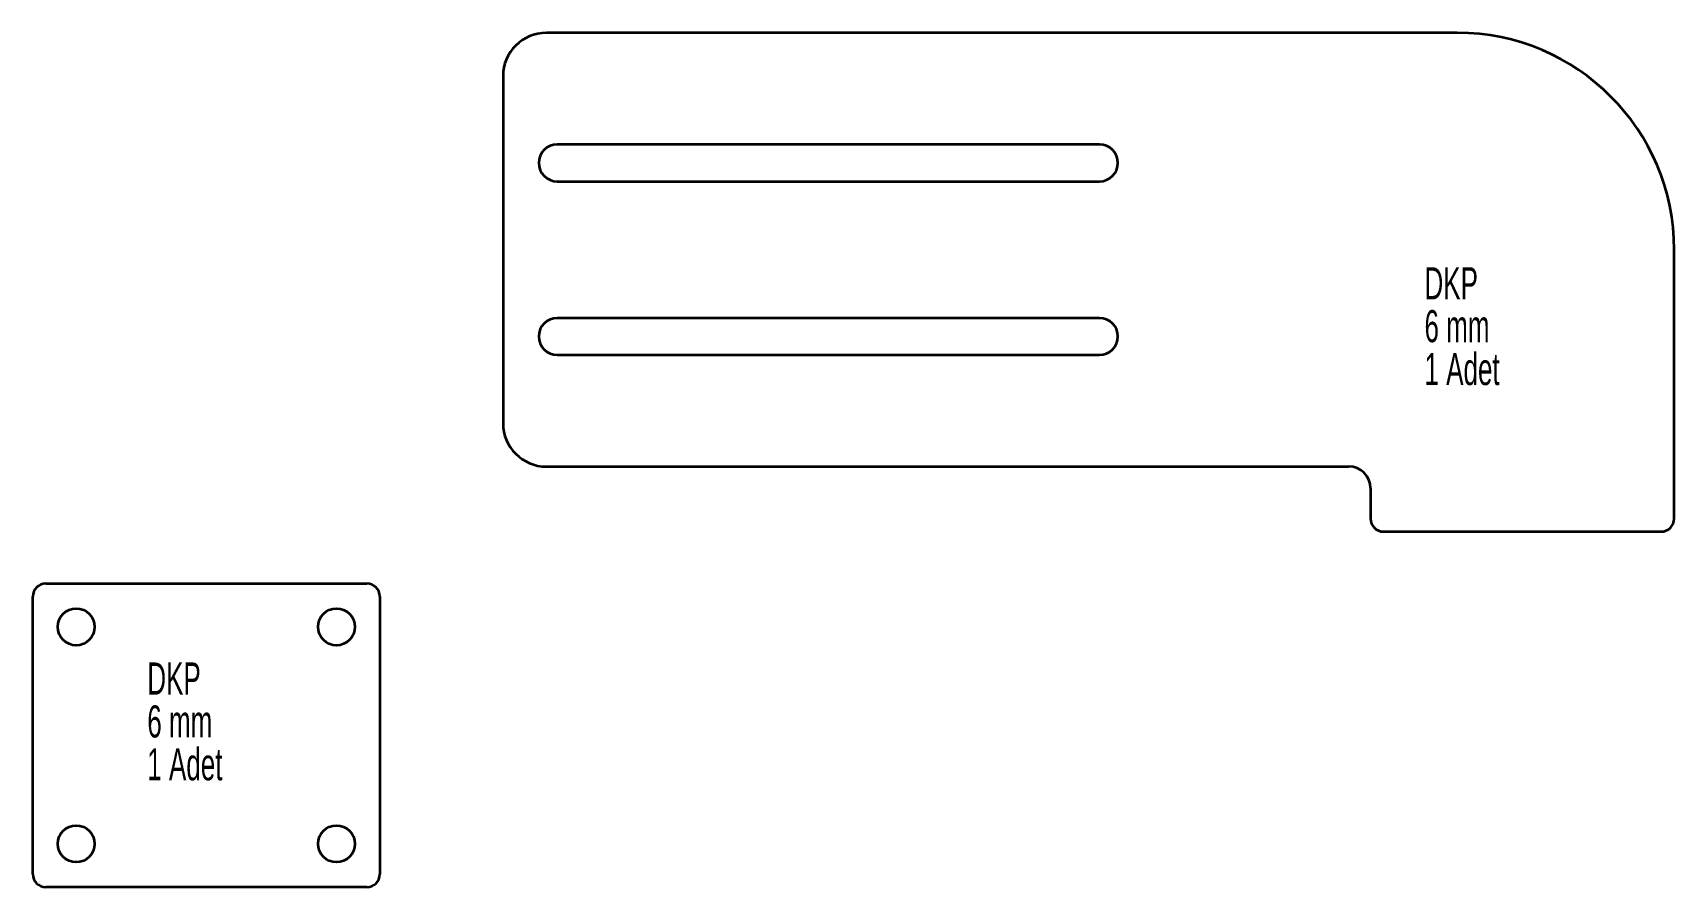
# Model space of a CAD drawing. Header units: millimetres. Extents: x -90 to 289, y 137 to 334.
import ezdxf

# ---------------------------------------------------------------- set-up
doc = ezdxf.new("R2010")
doc.units = ezdxf.units.MM
doc.styles.add('SLDTEXTSTYLE0', font='TXT', dxfattribs={"width": 0.605})

# ---------------------------------------------------------------- blocks, each defined once
blk = doc.blocks.new('SW_NOTE_0')
at = {"color": 0, "linetype": 'Continuous', "lineweight": 0, "char_height": 7.408, "attachment_point": 1, "style": 'SLDTEXTSTYLE0'}
for s, insert in [('DKP', (0, 9.55)), ('6 mm', (0, -0.33)), ('1 Adet', (0, -10.21))]:
    blk.add_mtext(s, dxfattribs=dict(at, insert=insert))
blk = doc.blocks.new('SW_NOTE_0_1')
at = {"color": 0, "linetype": 'Continuous', "lineweight": 0, "char_height": 7.408, "attachment_point": 1, "style": 'SLDTEXTSTYLE0'}
for s, insert in [('DKP', (0, 9.55)), ('6 mm', (0, -0.33)), ('1 Adet', (0, -10.21))]:
    blk.add_mtext(s, dxfattribs=dict(at, insert=insert))

msp = doc.modelspace()

# ---------------------------------------------------------------- linework, layer by layer
at = {"color": 7, "linetype": 'Continuous', "lineweight": 35}
for p, q in [((238.75, 333.98), (28.75, 333.98)), ((18.75, 323.98), (18.75, 243.98)), ((156.25, 308.23), (31.25, 308.23)), ((31.25, 299.73), (156.25, 299.73)), ((288.75, 221.98), (288.75, 283.98)), ((156.25, 268.23), (31.25, 268.23)), ((31.25, 259.73), (156.25, 259.73)), ((28.75, 233.98), (213.75, 233.98)), ((218.75, 228.98), (218.75, 221.98)), ((221.75, 218.98), (285.75, 218.98)), ((-86.65, 207), (-12.65, 207)), ((-89.65, 140), (-89.65, 204)), ((-9.65, 204), (-9.65, 140)), ((-12.65, 137), (-86.65, 137))]:
    msp.add_line(p, q, dxfattribs=at)
for centre in [(-79.65, 197), (-19.65, 197), (-79.65, 147), (-19.65, 147)]:
    msp.add_circle(centre, 4.25, dxfattribs=at)
for centre, radius, start, end in [((28.75, 323.98), 10, 90, 180), ((238.75, 283.98), 50, 0, 90), ((31.25, 303.98), 4.25, 90, 270), ((156.25, 303.98), 4.25, 270, 90), ((31.25, 263.98), 4.25, 90, 270), ((156.25, 263.98), 4.25, 270, 90), ((28.75, 243.98), 10, 180, 270), ((213.75, 228.98), 5, 0, 90), ((221.75, 221.98), 3, 180, 270), ((285.75, 221.98), 3, 270, 0), ((-86.65, 204), 3, 90, 180), ((-12.65, 204), 3, 0, 90), ((-86.65, 140), 3, 180, 270), ((-12.65, 140), 3, 270, 0)]:
    msp.add_arc(centre, radius, start, end, dxfattribs=at)

# ---------------------------------------------------------------- block references
at = {"color": 7, "linetype": 'Continuous', "lineweight": 0}
for name, p in [('SW_NOTE_0', (231.19, 270.39)), ('SW_NOTE_0_1', (-63.26, 179.26))]:
    msp.add_blockref(name, p, dxfattribs=at)

doc.saveas('drawing.dxf')
